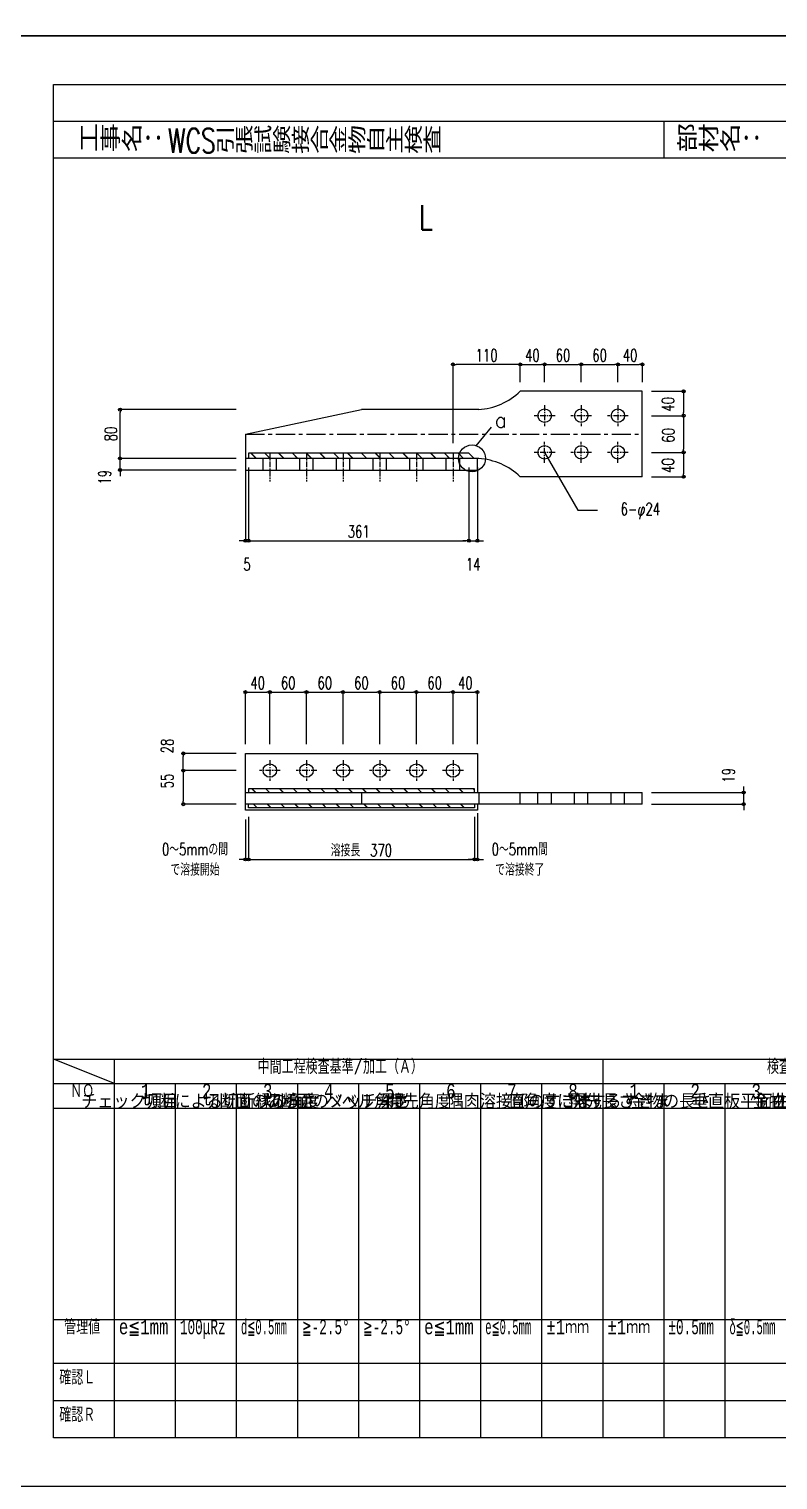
# Model space of a CAD drawing. Header units: millimetres. Extents: x -4568 to 36914, y -114 to 17788.
# Drawn here: x 3404 to 4631, y 4763 to 7139 of the extents above; entities that cross this region are included whole.
import ezdxf
from ezdxf.enums import TextEntityAlignment as Align

# ---------------------------------------------------------------- set-up
doc = ezdxf.new("R2010")
doc.units = ezdxf.units.MM
doc.header["$LTSCALE"] = 5
for name, pattern in [('ACAD_ISO03W100', [30, 12, -18]), ('CENTER1', [10, 6.25, -1.25, 1.25, -1.25]), ('JIS_08_50', [53, 50, -1.125, 0.75, -1.125])]:
    doc.linetypes.add(name, pattern=pattern)
doc.layers.get('0').update_dxf_attribs({"color": 255})
doc.layers.get('DEFPOINTS').update_dxf_attribs({"color": 255})
for name, color, linetype in [('CENTER', 2, 'JIS_08_50'), ('LAYER6', 7, 'Continuous'), ('寸法', 4, 'Continuous'), ('文字', 7, 'Continuous'), ('溶接', 241, 'Continuous'), ('補助線', 7, 'ACAD_ISO03W100'), ('金物', 142, 'Continuous')]:
    doc.layers.add(name, color=color, linetype=linetype)
doc.styles.add('DLSTANDARD1', font='monotxt.shx', dxfattribs={"width": 0.6, "bigfont": 'extfont'})
doc.styles.add('KANJI', font='simplex.shx', dxfattribs={"width": 0.7, "bigfont": 'extfont2.shx'})
doc.styles.get("Standard").update_dxf_attribs({"font": 'simplex.shx', "width": 0.7, "height": 2.5, "bigfont": '@extfont2.shx'})
doc.styles.add('SUNPOU', font='simplex.shx', dxfattribs={"width": 0.7, "bigfont": 'extfont2.shx'})
doc.styles.add('TATEGAKI', font='txt', dxfattribs={"bigfont": 'bigfont.shx'})
doc.dimstyles.new('一般寸法-小さめ', dxfattribs={"dimscale": 10, "dimtxt": 2, "dimasz": 0.5, "dimexe": 0.125, "dimexo": 1.5, "dimgap": 0.5, "dimtad": 1, "dimtxsty": 'KANJI', "dimblk": 'ORIGIN', "dimcen": 0, "dimclrd": 256, "dimclre": 256, "dimclrt": 256, "dimadec": 0, "dimazin": 0, "dimtfac": 1, "dimtmove": 2, "dimatfit": 2, "dimfxl": 0, "dimtolj": 2, "dimlwd": 5, "dimlwe": 5, "dimarcsym": 0})
pattern_1 = [(135, (1853.385, 2809.585), (-11.31371, -11.31371), []), (135, (1853.385, 2809.905), (-11.31371, -11.31371), [])]

# ---------------------------------------------------------------- blocks, each defined once
blk = doc.blocks.new('_Origin')
at = {"color": 0, "linetype": 'ByBlock', "lineweight": -2}
blk.add_line((0, 0), (-1, 0), dxfattribs=at)
blk.add_circle((0, 0), 0.5, dxfattribs=at)
blk = doc.blocks.new('*D607')
at = {"layer": 'DEFPOINTS', "color": 0, "transparency": 16777216}
for p in [(4408.4, 5888.6), (4408.4, 5869.6), (4574.5, 5888.6)]:
    blk.add_point(p, dxfattribs=at)
at = {"layer": '寸法', "lineweight": 5, "transparency": 16777216}
for p, q in [((4574.5, 5893.6), (4574.5, 5898.6)), ((4423.4, 5888.6), (4575.8, 5888.6)), ((4423.4, 5869.6), (4575.8, 5869.6)), ((4574.5, 5869.6), (4574.5, 5888.6)), ((4574.5, 5864.6), (4574.5, 5859.6))]:
    blk.add_line(p, q, dxfattribs=at)
at = {"layer": '寸法', "lineweight": 5, "transparency": 16777216, "xscale": 5, "yscale": 5, "zscale": 5}
for p, rotation in [((4574.5, 5888.6), 270), ((4574.5, 5869.6), 90)]:
    blk.add_blockref('_Origin', p, dxfattribs=dict(at, rotation=rotation))
at = {"layer": '寸法', "transparency": 16777216, "insert": (4549.5, 5916.7), "char_height": 20, "attachment_point": 5, "rotation": 90, "style": 'KANJI'}
blk.add_mtext('\\A2;19', dxfattribs=at)
blk = doc.blocks.new('*D597')
at = {"layer": 'DEFPOINTS', "color": 0, "transparency": 16777216}
for p in [(3656.6, 5952.6), (3758.4, 5952.6), (3758.4, 5924.6)]:
    blk.add_point(p, dxfattribs=at)
at = {"layer": '寸法', "lineweight": 5, "transparency": 16777216}
for p, q in [((3743.4, 5952.6), (3655.3, 5952.6)), ((3656.6, 5929.6), (3656.6, 5947.6)), ((3743.4, 5924.6), (3655.3, 5924.6))]:
    blk.add_line(p, q, dxfattribs=at)
at = {"layer": '寸法', "lineweight": 5, "transparency": 16777216, "xscale": 5, "yscale": 5, "zscale": 5}
for p, rotation in [((3656.6, 5952.6), 90), ((3656.6, 5924.6), 270)]:
    blk.add_blockref('_Origin', p, dxfattribs=dict(at, rotation=rotation))
at = {"layer": '寸法', "transparency": 16777216, "insert": (3630.3, 5964.7), "char_height": 20, "attachment_point": 5, "rotation": 90, "style": 'KANJI'}
blk.add_mtext('\\A2;28', dxfattribs=at)
blk = doc.blocks.new('*D608')
at = {"layer": 'DEFPOINTS', "color": 0, "transparency": 16777216}
for p in [(3553, 6515.7), (3758.4, 6515.7), (3758.4, 6435.7)]:
    blk.add_point(p, dxfattribs=at)
at = {"layer": '寸法', "lineweight": 5, "transparency": 16777216}
for p, q in [((3743.4, 6515.7), (3551.7, 6515.7)), ((3553, 6440.7), (3553, 6510.7)), ((3743.4, 6435.7), (3551.7, 6435.7))]:
    blk.add_line(p, q, dxfattribs=at)
at = {"layer": '寸法', "lineweight": 5, "transparency": 16777216, "xscale": 5, "yscale": 5, "zscale": 5}
for p, rotation in [((3553, 6515.7), 90), ((3553, 6435.7), 270)]:
    blk.add_blockref('_Origin', p, dxfattribs=dict(at, rotation=rotation))
at = {"layer": '寸法', "transparency": 16777216, "insert": (3538, 6475.7), "char_height": 20, "attachment_point": 5, "rotation": 90, "style": 'KANJI'}
blk.add_mtext('\\A2;80', dxfattribs=at)
blk = doc.blocks.new('*D609')
at = {"layer": 'DEFPOINTS', "color": 0, "transparency": 16777216}
for p in [(3553, 6435.7), (3758.4, 6435.7), (3758.4, 6416.7)]:
    blk.add_point(p, dxfattribs=at)
at = {"layer": '寸法', "lineweight": 5, "transparency": 16777216}
for p, q in [((3553, 6440.7), (3553, 6445.7)), ((3743.4, 6435.7), (3551.7, 6435.7)), ((3743.4, 6416.7), (3551.7, 6416.7)), ((3553, 6416.7), (3553, 6435.7)), ((3553, 6411.7), (3553, 6406.7))]:
    blk.add_line(p, q, dxfattribs=at)
at = {"layer": '寸法', "lineweight": 5, "transparency": 16777216, "xscale": 5, "yscale": 5, "zscale": 5}
for p, rotation in [((3553, 6435.7), 270), ((3553, 6416.7), 90)]:
    blk.add_blockref('_Origin', p, dxfattribs=dict(at, rotation=rotation))
at = {"layer": '寸法', "transparency": 16777216, "insert": (3528, 6405), "char_height": 20, "attachment_point": 5, "rotation": 90, "style": 'KANJI'}
blk.add_mtext('\\A2;19', dxfattribs=at)
blk = doc.blocks.new('*D598')
at = {"layer": 'DEFPOINTS', "color": 0, "transparency": 16777216}
for p in [(4098.4, 6589.7), (4208.4, 6545.7), (4098.4, 6445.7)]:
    blk.add_point(p, dxfattribs=at)
at = {"layer": '寸法', "lineweight": 5, "transparency": 16777216}
for p, q in [((4098.4, 6460.7), (4098.4, 6591)), ((4203.4, 6589.7), (4103.4, 6589.7)), ((4208.4, 6560.7), (4208.4, 6591))]:
    blk.add_line(p, q, dxfattribs=at)
at = {"layer": '寸法', "lineweight": 5, "transparency": 16777216, "xscale": 5, "yscale": 5, "zscale": 5, "rotation": 180}
blk.add_blockref('_Origin', (4098.4, 6589.7), dxfattribs=at)
at = {"layer": '寸法', "lineweight": 5, "transparency": 16777216, "xscale": 5, "yscale": 5, "zscale": 5}
blk.add_blockref('_Origin', (4208.4, 6589.7), dxfattribs=at)
at = {"layer": '寸法', "linetype": 'Continuous', "transparency": 16777216, "insert": (4153.4, 6604.7), "char_height": 20, "attachment_point": 5, "style": 'KANJI'}
blk.add_mtext('\\A2;110', dxfattribs=at)
blk = doc.blocks.new('*D599')
at = {"layer": 'DEFPOINTS', "color": 0, "transparency": 16777216}
for p in [(4408.4, 6545.7), (4408.4, 6505.7), (4476, 6505.7)]:
    blk.add_point(p, dxfattribs=at)
at = {"layer": '寸法', "lineweight": 5, "transparency": 16777216}
for p, q in [((4423.4, 6545.7), (4477.3, 6545.7)), ((4476, 6540.7), (4476, 6510.7)), ((4423.4, 6505.7), (4477.3, 6505.7))]:
    blk.add_line(p, q, dxfattribs=at)
at = {"layer": '寸法', "lineweight": 5, "transparency": 16777216, "xscale": 5, "yscale": 5, "zscale": 5}
for p, rotation in [((4476, 6545.7), 90), ((4476, 6505.7), 270)]:
    blk.add_blockref('_Origin', p, dxfattribs=dict(at, rotation=rotation))
at = {"layer": '寸法', "transparency": 16777216, "insert": (4450.6, 6524.2), "char_height": 20, "attachment_point": 5, "rotation": 90, "style": 'KANJI'}
blk.add_mtext('\\A2;40', dxfattribs=at)
blk = doc.blocks.new('*D600')
at = {"layer": 'DEFPOINTS', "color": 0, "transparency": 16777216}
for p in [(4408.4, 6445.7), (4408.4, 6405.7), (4476, 6405.7)]:
    blk.add_point(p, dxfattribs=at)
at = {"layer": '寸法', "lineweight": 5, "transparency": 16777216}
for p, q in [((4423.4, 6445.7), (4477.3, 6445.7)), ((4476, 6440.7), (4476, 6410.7)), ((4423.4, 6405.7), (4477.3, 6405.7))]:
    blk.add_line(p, q, dxfattribs=at)
at = {"layer": '寸法', "lineweight": 5, "transparency": 16777216, "xscale": 5, "yscale": 5, "zscale": 5}
for p, rotation in [((4476, 6445.7), 90), ((4476, 6405.7), 270)]:
    blk.add_blockref('_Origin', p, dxfattribs=dict(at, rotation=rotation))
at = {"layer": '寸法', "transparency": 16777216, "insert": (4450.6, 6424.2), "char_height": 20, "attachment_point": 5, "rotation": 90, "style": 'KANJI'}
blk.add_mtext('\\A2;40', dxfattribs=at)
blk = doc.blocks.new('*D601')
at = {"layer": 'DEFPOINTS', "color": 0, "transparency": 16777216}
for p in [(3758.4, 5924.6), (3656.6, 5869.6), (3758.4, 5869.6)]:
    blk.add_point(p, dxfattribs=at)
at = {"layer": '寸法', "lineweight": 5, "transparency": 16777216}
for p, q in [((3743.4, 5924.6), (3655.3, 5924.6)), ((3656.6, 5919.6), (3656.6, 5874.6)), ((3743.4, 5869.6), (3655.3, 5869.6))]:
    blk.add_line(p, q, dxfattribs=at)
at = {"layer": '寸法', "lineweight": 5, "transparency": 16777216, "xscale": 5, "yscale": 5, "zscale": 5}
for p, rotation in [((3656.6, 5924.6), 90), ((3656.6, 5869.6), 270)]:
    blk.add_blockref('_Origin', p, dxfattribs=dict(at, rotation=rotation))
at = {"layer": '寸法', "linetype": 'Continuous', "transparency": 16777216, "insert": (3630.3, 5907.6), "char_height": 20, "attachment_point": 5, "rotation": 90, "style": 'KANJI'}
blk.add_mtext('\\A2;55', dxfattribs=at)
blk = doc.blocks.new('*D602')
at = {"layer": 'DEFPOINTS', "color": 0, "transparency": 16777216}
for p in [(4308.4, 6589.7), (4248.4, 6545.7), (4308.4, 6545.7)]:
    blk.add_point(p, dxfattribs=at)
at = {"layer": '寸法', "lineweight": 5, "transparency": 16777216}
for p, q in [((4248.4, 6560.7), (4248.4, 6591)), ((4253.4, 6589.7), (4303.4, 6589.7)), ((4308.4, 6560.7), (4308.4, 6591))]:
    blk.add_line(p, q, dxfattribs=at)
at = {"layer": '寸法', "lineweight": 5, "transparency": 16777216, "xscale": 5, "yscale": 5, "zscale": 5, "rotation": 180}
blk.add_blockref('_Origin', (4248.4, 6589.7), dxfattribs=at)
at = {"layer": '寸法', "lineweight": 5, "transparency": 16777216, "xscale": 5, "yscale": 5, "zscale": 5}
blk.add_blockref('_Origin', (4308.4, 6589.7), dxfattribs=at)
at = {"layer": '寸法', "transparency": 16777216, "insert": (4278.4, 6604.7), "char_height": 20, "attachment_point": 5, "style": 'KANJI'}
blk.add_mtext('\\A2;60', dxfattribs=at)
blk = doc.blocks.new('*D603')
at = {"layer": 'DEFPOINTS', "color": 0, "transparency": 16777216}
for p in [(4248.4, 6589.7), (4208.4, 6545.7), (4248.4, 6545.7)]:
    blk.add_point(p, dxfattribs=at)
at = {"layer": '寸法', "lineweight": 5, "transparency": 16777216}
for p, q in [((4208.4, 6560.7), (4208.4, 6591)), ((4213.4, 6589.7), (4243.4, 6589.7)), ((4248.4, 6560.7), (4248.4, 6591))]:
    blk.add_line(p, q, dxfattribs=at)
at = {"layer": '寸法', "lineweight": 5, "transparency": 16777216, "xscale": 5, "yscale": 5, "zscale": 5, "rotation": 180}
blk.add_blockref('_Origin', (4208.4, 6589.7), dxfattribs=at)
at = {"layer": '寸法', "lineweight": 5, "transparency": 16777216, "xscale": 5, "yscale": 5, "zscale": 5}
blk.add_blockref('_Origin', (4248.4, 6589.7), dxfattribs=at)
at = {"layer": '寸法', "transparency": 16777216, "insert": (4228.4, 6604.7), "char_height": 20, "attachment_point": 5, "style": 'KANJI'}
blk.add_mtext('\\A2;40', dxfattribs=at)
blk = doc.blocks.new('*D604')
at = {"layer": 'DEFPOINTS', "color": 0, "transparency": 16777216}
for p in [(4368.4, 6589.7), (4308.4, 6545.7), (4368.4, 6545.7)]:
    blk.add_point(p, dxfattribs=at)
at = {"layer": '寸法', "lineweight": 5, "transparency": 16777216}
for p, q in [((4308.4, 6560.7), (4308.4, 6591)), ((4313.4, 6589.7), (4363.4, 6589.7)), ((4368.4, 6560.7), (4368.4, 6591))]:
    blk.add_line(p, q, dxfattribs=at)
at = {"layer": '寸法', "lineweight": 5, "transparency": 16777216, "xscale": 5, "yscale": 5, "zscale": 5, "rotation": 180}
blk.add_blockref('_Origin', (4308.4, 6589.7), dxfattribs=at)
at = {"layer": '寸法', "lineweight": 5, "transparency": 16777216, "xscale": 5, "yscale": 5, "zscale": 5}
blk.add_blockref('_Origin', (4368.4, 6589.7), dxfattribs=at)
at = {"layer": '寸法', "transparency": 16777216, "insert": (4338.4, 6604.7), "char_height": 20, "attachment_point": 5, "style": 'KANJI'}
blk.add_mtext('\\A2;60', dxfattribs=at)
blk = doc.blocks.new('*D605')
at = {"layer": 'DEFPOINTS', "color": 0, "transparency": 16777216}
for p in [(4408.4, 6589.7), (4368.4, 6545.7), (4408.4, 6545.7)]:
    blk.add_point(p, dxfattribs=at)
at = {"layer": '寸法', "lineweight": 5, "transparency": 16777216}
for p, q in [((4368.4, 6560.7), (4368.4, 6591)), ((4373.4, 6589.7), (4403.4, 6589.7)), ((4408.4, 6560.7), (4408.4, 6591))]:
    blk.add_line(p, q, dxfattribs=at)
at = {"layer": '寸法', "lineweight": 5, "transparency": 16777216, "xscale": 5, "yscale": 5, "zscale": 5, "rotation": 180}
blk.add_blockref('_Origin', (4368.4, 6589.7), dxfattribs=at)
at = {"layer": '寸法', "lineweight": 5, "transparency": 16777216, "xscale": 5, "yscale": 5, "zscale": 5}
blk.add_blockref('_Origin', (4408.4, 6589.7), dxfattribs=at)
at = {"layer": '寸法', "transparency": 16777216, "insert": (4388.4, 6604.7), "char_height": 20, "attachment_point": 5, "style": 'KANJI'}
blk.add_mtext('\\A2;40', dxfattribs=at)
blk = doc.blocks.new('*D606')
at = {"layer": 'DEFPOINTS', "color": 0, "transparency": 16777216}
for p in [(4408.4, 6505.7), (4408.4, 6445.7), (4476, 6445.7)]:
    blk.add_point(p, dxfattribs=at)
at = {"layer": '寸法', "lineweight": 5, "transparency": 16777216}
for p, q in [((4423.4, 6505.7), (4477.3, 6505.7)), ((4476, 6500.7), (4476, 6450.7)), ((4423.4, 6445.7), (4477.3, 6445.7))]:
    blk.add_line(p, q, dxfattribs=at)
at = {"layer": '寸法', "lineweight": 5, "transparency": 16777216, "xscale": 5, "yscale": 5, "zscale": 5}
for p, rotation in [((4476, 6505.7), 90), ((4476, 6445.7), 270)]:
    blk.add_blockref('_Origin', p, dxfattribs=dict(at, rotation=rotation))
at = {"layer": '寸法', "linetype": 'Continuous', "transparency": 16777216, "insert": (4450.9, 6473.5), "char_height": 20, "attachment_point": 5, "rotation": 90, "style": 'KANJI'}
blk.add_mtext('\\A2;60', dxfattribs=at)
blk = doc.blocks.new('*D630')
at = {"layer": 'DEFPOINTS', "color": 0, "linetype": 'Continuous', "transparency": 16777216}
for p in [(3798.4, 6053.1), (3758.4, 5952.6), (3798.4, 5952.6)]:
    blk.add_point(p, dxfattribs=at)
at = {"layer": '寸法', "linetype": 'Continuous', "lineweight": 5, "transparency": 16777216}
for p, q in [((3758.4, 5967.6), (3758.4, 6054.3)), ((3763.4, 6053.1), (3793.4, 6053.1)), ((3798.4, 5967.6), (3798.4, 6054.3))]:
    blk.add_line(p, q, dxfattribs=at)
at = {"layer": '寸法', "linetype": 'Continuous', "lineweight": 5, "transparency": 16777216, "xscale": 5, "yscale": 5, "zscale": 5, "rotation": 180}
blk.add_blockref('_Origin', (3758.4, 6053.1), dxfattribs=at)
at = {"layer": '寸法', "linetype": 'Continuous', "lineweight": 5, "transparency": 16777216, "xscale": 5, "yscale": 5, "zscale": 5}
blk.add_blockref('_Origin', (3798.4, 6053.1), dxfattribs=at)
at = {"layer": '寸法', "linetype": 'Continuous', "transparency": 16777216, "insert": (3778.4, 6068.1), "char_height": 20, "attachment_point": 5, "style": 'KANJI'}
blk.add_mtext('\\A2;40', dxfattribs=at)
blk = doc.blocks.new('*D631')
at = {"layer": 'DEFPOINTS', "color": 0, "linetype": 'Continuous', "transparency": 16777216}
for p in [(3858.4, 6053.1), (3798.4, 5952.6), (3858.4, 5952.6)]:
    blk.add_point(p, dxfattribs=at)
at = {"layer": '寸法', "linetype": 'Continuous', "lineweight": 5, "transparency": 16777216}
for p, q in [((3798.4, 5967.6), (3798.4, 6054.3)), ((3803.4, 6053.1), (3853.4, 6053.1)), ((3858.4, 5967.6), (3858.4, 6054.3))]:
    blk.add_line(p, q, dxfattribs=at)
at = {"layer": '寸法', "linetype": 'Continuous', "lineweight": 5, "transparency": 16777216, "xscale": 5, "yscale": 5, "zscale": 5, "rotation": 180}
blk.add_blockref('_Origin', (3798.4, 6053.1), dxfattribs=at)
at = {"layer": '寸法', "linetype": 'Continuous', "lineweight": 5, "transparency": 16777216, "xscale": 5, "yscale": 5, "zscale": 5}
blk.add_blockref('_Origin', (3858.4, 6053.1), dxfattribs=at)
at = {"layer": '寸法', "linetype": 'Continuous', "transparency": 16777216, "insert": (3828.4, 6068.1), "char_height": 20, "attachment_point": 5, "style": 'KANJI'}
blk.add_mtext('\\A2;60', dxfattribs=at)
blk = doc.blocks.new('*D632')
at = {"layer": 'DEFPOINTS', "color": 0, "linetype": 'Continuous', "transparency": 16777216}
for p in [(3918.4, 6053.1), (3858.4, 5952.6), (3918.4, 5952.6)]:
    blk.add_point(p, dxfattribs=at)
at = {"layer": '寸法', "linetype": 'Continuous', "lineweight": 5, "transparency": 16777216}
for p, q in [((3858.4, 5967.6), (3858.4, 6054.3)), ((3863.4, 6053.1), (3913.4, 6053.1)), ((3918.4, 5967.6), (3918.4, 6054.3))]:
    blk.add_line(p, q, dxfattribs=at)
at = {"layer": '寸法', "linetype": 'Continuous', "lineweight": 5, "transparency": 16777216, "xscale": 5, "yscale": 5, "zscale": 5, "rotation": 180}
blk.add_blockref('_Origin', (3858.4, 6053.1), dxfattribs=at)
at = {"layer": '寸法', "linetype": 'Continuous', "lineweight": 5, "transparency": 16777216, "xscale": 5, "yscale": 5, "zscale": 5}
blk.add_blockref('_Origin', (3918.4, 6053.1), dxfattribs=at)
at = {"layer": '寸法', "linetype": 'Continuous', "transparency": 16777216, "insert": (3888.4, 6068.1), "char_height": 20, "attachment_point": 5, "style": 'KANJI'}
blk.add_mtext('\\A2;60', dxfattribs=at)
blk = doc.blocks.new('*D633')
at = {"layer": 'DEFPOINTS', "color": 0, "linetype": 'Continuous', "transparency": 16777216}
for p in [(3978.4, 6053.1), (3918.4, 5952.6), (3978.4, 5952.6)]:
    blk.add_point(p, dxfattribs=at)
at = {"layer": '寸法', "linetype": 'Continuous', "lineweight": 5, "transparency": 16777216}
for p, q in [((3918.4, 5967.6), (3918.4, 6054.3)), ((3923.4, 6053.1), (3973.4, 6053.1)), ((3978.4, 5967.6), (3978.4, 6054.3))]:
    blk.add_line(p, q, dxfattribs=at)
at = {"layer": '寸法', "linetype": 'Continuous', "lineweight": 5, "transparency": 16777216, "xscale": 5, "yscale": 5, "zscale": 5, "rotation": 180}
blk.add_blockref('_Origin', (3918.4, 6053.1), dxfattribs=at)
at = {"layer": '寸法', "linetype": 'Continuous', "lineweight": 5, "transparency": 16777216, "xscale": 5, "yscale": 5, "zscale": 5}
blk.add_blockref('_Origin', (3978.4, 6053.1), dxfattribs=at)
at = {"layer": '寸法', "linetype": 'Continuous', "transparency": 16777216, "insert": (3948.4, 6068.1), "char_height": 20, "attachment_point": 5, "style": 'KANJI'}
blk.add_mtext('\\A2;60', dxfattribs=at)
blk = doc.blocks.new('*D634')
at = {"layer": 'DEFPOINTS', "color": 0, "linetype": 'Continuous', "transparency": 16777216}
for p in [(4038.4, 6053.1), (3978.4, 5952.6), (4038.4, 5952.6)]:
    blk.add_point(p, dxfattribs=at)
at = {"layer": '寸法', "linetype": 'Continuous', "lineweight": 5, "transparency": 16777216}
for p, q in [((3978.4, 5967.6), (3978.4, 6054.3)), ((3983.4, 6053.1), (4033.4, 6053.1)), ((4038.4, 5967.6), (4038.4, 6054.3))]:
    blk.add_line(p, q, dxfattribs=at)
at = {"layer": '寸法', "linetype": 'Continuous', "lineweight": 5, "transparency": 16777216, "xscale": 5, "yscale": 5, "zscale": 5, "rotation": 180}
blk.add_blockref('_Origin', (3978.4, 6053.1), dxfattribs=at)
at = {"layer": '寸法', "linetype": 'Continuous', "lineweight": 5, "transparency": 16777216, "xscale": 5, "yscale": 5, "zscale": 5}
blk.add_blockref('_Origin', (4038.4, 6053.1), dxfattribs=at)
at = {"layer": '寸法', "linetype": 'Continuous', "transparency": 16777216, "insert": (4008.4, 6068.1), "char_height": 20, "attachment_point": 5, "style": 'KANJI'}
blk.add_mtext('\\A2;60', dxfattribs=at)
blk = doc.blocks.new('*D635')
at = {"layer": 'DEFPOINTS', "color": 0, "linetype": 'Continuous', "transparency": 16777216}
for p in [(4098.4, 6053.1), (4038.4, 5952.6), (4098.4, 5952.6)]:
    blk.add_point(p, dxfattribs=at)
at = {"layer": '寸法', "linetype": 'Continuous', "lineweight": 5, "transparency": 16777216}
for p, q in [((4038.4, 5967.6), (4038.4, 6054.3)), ((4043.4, 6053.1), (4093.4, 6053.1)), ((4098.4, 5967.6), (4098.4, 6054.3))]:
    blk.add_line(p, q, dxfattribs=at)
at = {"layer": '寸法', "linetype": 'Continuous', "lineweight": 5, "transparency": 16777216, "xscale": 5, "yscale": 5, "zscale": 5, "rotation": 180}
blk.add_blockref('_Origin', (4038.4, 6053.1), dxfattribs=at)
at = {"layer": '寸法', "linetype": 'Continuous', "lineweight": 5, "transparency": 16777216, "xscale": 5, "yscale": 5, "zscale": 5}
blk.add_blockref('_Origin', (4098.4, 6053.1), dxfattribs=at)
at = {"layer": '寸法', "linetype": 'Continuous', "transparency": 16777216, "insert": (4068.4, 6068.1), "char_height": 20, "attachment_point": 5, "style": 'KANJI'}
blk.add_mtext('\\A2;60', dxfattribs=at)
blk = doc.blocks.new('*D636')
at = {"layer": 'DEFPOINTS', "color": 0, "linetype": 'Continuous', "transparency": 16777216}
for p in [(4138.4, 6053.1), (4098.4, 5952.6), (4138.4, 5952.6)]:
    blk.add_point(p, dxfattribs=at)
at = {"layer": '寸法', "linetype": 'Continuous', "lineweight": 5, "transparency": 16777216}
for p, q in [((4098.4, 5967.6), (4098.4, 6054.3)), ((4103.4, 6053.1), (4133.4, 6053.1)), ((4138.4, 5967.6), (4138.4, 6054.3))]:
    blk.add_line(p, q, dxfattribs=at)
at = {"layer": '寸法', "linetype": 'Continuous', "lineweight": 5, "transparency": 16777216, "xscale": 5, "yscale": 5, "zscale": 5, "rotation": 180}
blk.add_blockref('_Origin', (4098.4, 6053.1), dxfattribs=at)
at = {"layer": '寸法', "linetype": 'Continuous', "lineweight": 5, "transparency": 16777216, "xscale": 5, "yscale": 5, "zscale": 5}
blk.add_blockref('_Origin', (4138.4, 6053.1), dxfattribs=at)
at = {"layer": '寸法', "linetype": 'Continuous', "transparency": 16777216, "insert": (4118.4, 6068.1), "char_height": 20, "attachment_point": 5, "style": 'KANJI'}
blk.add_mtext('\\A2;40', dxfattribs=at)
blk = doc.blocks.new('*D637')
at = {"layer": 'DEFPOINTS', "color": 0, "linetype": 'Continuous', "transparency": 16777216}
for p in [(3758.4, 6435.7), (3763.4, 6416.7), (3763.4, 6301)]:
    blk.add_point(p, dxfattribs=at)
at = {"layer": '寸法', "linetype": 'Continuous', "lineweight": 5, "transparency": 16777216}
for p, q in [((3758.4, 6420.7), (3758.4, 6299.8)), ((3763.4, 6401.7), (3763.4, 6299.8)), ((3753.4, 6301), (3748.4, 6301)), ((3758.4, 6301), (3763.4, 6301)), ((3768.4, 6301), (3773.4, 6301))]:
    blk.add_line(p, q, dxfattribs=at)
at = {"layer": '寸法', "linetype": 'Continuous', "lineweight": 5, "transparency": 16777216, "xscale": 5, "yscale": 5, "zscale": 5}
blk.add_blockref('_Origin', (3758.4, 6301), dxfattribs=at)
at = {"layer": '寸法', "linetype": 'Continuous', "lineweight": 5, "transparency": 16777216, "xscale": 5, "yscale": 5, "zscale": 5, "rotation": 180}
blk.add_blockref('_Origin', (3763.4, 6301), dxfattribs=at)
at = {"layer": '寸法', "linetype": 'Continuous', "transparency": 16777216, "insert": (3760.9, 6262.3), "char_height": 20, "attachment_point": 5, "style": 'KANJI'}
blk.add_mtext('\\A2;5', dxfattribs=at)
blk = doc.blocks.new('*D638')
at = {"layer": 'DEFPOINTS', "color": 0, "linetype": 'Continuous', "transparency": 16777216}
for p in [(3763.4, 6435.7), (4124.4, 6435.7), (4124.4, 6301)]:
    blk.add_point(p, dxfattribs=at)
at = {"layer": '寸法', "linetype": 'Continuous', "lineweight": 5, "transparency": 16777216}
for p, q in [((3763.4, 6420.7), (3763.4, 6299.8)), ((4124.4, 6420.7), (4124.4, 6299.8)), ((3768.4, 6301), (4119.4, 6301))]:
    blk.add_line(p, q, dxfattribs=at)
at = {"layer": '寸法', "linetype": 'Continuous', "lineweight": 5, "transparency": 16777216, "xscale": 5, "yscale": 5, "zscale": 5, "rotation": 180}
blk.add_blockref('_Origin', (3763.4, 6301), dxfattribs=at)
at = {"layer": '寸法', "linetype": 'Continuous', "lineweight": 5, "transparency": 16777216, "xscale": 5, "yscale": 5, "zscale": 5}
blk.add_blockref('_Origin', (4124.4, 6301), dxfattribs=at)
at = {"layer": '寸法', "linetype": 'Continuous', "transparency": 16777216, "insert": (3943.9, 6316), "char_height": 20, "attachment_point": 5, "style": 'KANJI'}
blk.add_mtext('\\A2;361', dxfattribs=at)
blk = doc.blocks.new('*D639')
at = {"layer": 'DEFPOINTS', "color": 0, "linetype": 'Continuous', "transparency": 16777216}
for p in [(4124.4, 6435.7), (4138.4, 6435.7), (4138.4, 6301)]:
    blk.add_point(p, dxfattribs=at)
at = {"layer": '寸法', "linetype": 'Continuous', "lineweight": 5, "transparency": 16777216}
for p, q in [((4124.4, 6420.7), (4124.4, 6299.8)), ((4138.4, 6420.7), (4138.4, 6299.8)), ((4119.4, 6301), (4114.4, 6301)), ((4124.4, 6301), (4138.4, 6301)), ((4143.4, 6301), (4148.4, 6301))]:
    blk.add_line(p, q, dxfattribs=at)
at = {"layer": '寸法', "linetype": 'Continuous', "lineweight": 5, "transparency": 16777216, "xscale": 5, "yscale": 5, "zscale": 5}
blk.add_blockref('_Origin', (4124.4, 6301), dxfattribs=at)
at = {"layer": '寸法', "linetype": 'Continuous', "lineweight": 5, "transparency": 16777216, "xscale": 5, "yscale": 5, "zscale": 5, "rotation": 180}
blk.add_blockref('_Origin', (4138.4, 6301), dxfattribs=at)
at = {"layer": '寸法', "linetype": 'Continuous', "transparency": 16777216, "insert": (4131.4, 6262.3), "char_height": 20, "attachment_point": 5, "style": 'KANJI'}
blk.add_mtext('\\A2;14', dxfattribs=at)
blk = doc.blocks.new('*D643')
at = {"layer": 'DEFPOINTS', "color": 0, "linetype": 'Continuous', "transparency": 16777216}
for p in [(3758.4, 5859.6), (3763.4, 5859.6), (3763.4, 5779.1)]:
    blk.add_point(p, dxfattribs=at)
at = {"layer": '寸法', "linetype": 'Continuous', "lineweight": 5, "transparency": 16777216}
for p, q in [((3758.4, 5844.6), (3758.4, 5777.9)), ((3763.4, 5844.6), (3763.4, 5777.9)), ((3753.4, 5779.1), (3748.4, 5779.1)), ((3758.4, 5779.1), (3763.4, 5779.1)), ((3768.4, 5779.1), (3773.4, 5779.1))]:
    blk.add_line(p, q, dxfattribs=at)
at = {"layer": '寸法', "linetype": 'Continuous', "lineweight": 5, "transparency": 16777216, "xscale": 5, "yscale": 5, "zscale": 5}
blk.add_blockref('_Origin', (3758.4, 5779.1), dxfattribs=at)
at = {"layer": '寸法', "linetype": 'Continuous', "lineweight": 5, "transparency": 16777216, "xscale": 5, "yscale": 5, "zscale": 5, "rotation": 180}
blk.add_blockref('_Origin', (3763.4, 5779.1), dxfattribs=at)
at = {"layer": '寸法', "linetype": 'Continuous', "transparency": 16777216, "insert": (3675.8, 5779.1), "char_height": 20, "attachment_point": 5, "style": 'KANJI'}
blk.add_mtext('\\A2;0～5mmの間\\Pで溶接開始', dxfattribs=at)
blk = doc.blocks.new('*D644')
at = {"layer": 'DEFPOINTS', "color": 0, "linetype": 'Continuous', "transparency": 16777216}
for p in [(3763.4, 5863.6), (4133.4, 5863.6), (4133.4, 5779.1)]:
    blk.add_point(p, dxfattribs=at)
at = {"layer": '寸法', "linetype": 'Continuous', "lineweight": 5, "transparency": 16777216}
for p, q in [((3763.4, 5848.6), (3763.4, 5777.9)), ((4133.4, 5848.6), (4133.4, 5777.9)), ((3768.4, 5779.1), (4128.4, 5779.1))]:
    blk.add_line(p, q, dxfattribs=at)
at = {"layer": '寸法', "linetype": 'Continuous', "lineweight": 5, "transparency": 16777216, "xscale": 5, "yscale": 5, "zscale": 5, "rotation": 180}
blk.add_blockref('_Origin', (3763.4, 5779.1), dxfattribs=at)
at = {"layer": '寸法', "linetype": 'Continuous', "lineweight": 5, "transparency": 16777216, "xscale": 5, "yscale": 5, "zscale": 5}
blk.add_blockref('_Origin', (4133.4, 5779.1), dxfattribs=at)
at = {"layer": '寸法', "linetype": 'Continuous', "transparency": 16777216, "insert": (3948.4, 5794.1), "char_height": 20, "attachment_point": 5, "style": 'KANJI'}
blk.add_mtext('\\A2;溶接長\u3000370', dxfattribs=at)
blk = doc.blocks.new('*D645')
at = {"layer": 'DEFPOINTS', "color": 0, "linetype": 'Continuous', "transparency": 16777216}
for p in [(4138.4, 5869.6), (4133.4, 5863.6), (4138.4, 5779.1)]:
    blk.add_point(p, dxfattribs=at)
at = {"layer": '寸法', "linetype": 'Continuous', "lineweight": 5, "transparency": 16777216}
for p, q in [((4133.4, 5848.6), (4133.4, 5777.9)), ((4138.4, 5854.6), (4138.4, 5777.9)), ((4128.4, 5779.1), (4123.4, 5779.1)), ((4133.4, 5779.1), (4138.4, 5779.1)), ((4143.4, 5779.1), (4148.4, 5779.1))]:
    blk.add_line(p, q, dxfattribs=at)
at = {"layer": '寸法', "linetype": 'Continuous', "lineweight": 5, "transparency": 16777216, "xscale": 5, "yscale": 5, "zscale": 5}
blk.add_blockref('_Origin', (4133.4, 5779.1), dxfattribs=at)
at = {"layer": '寸法', "linetype": 'Continuous', "lineweight": 5, "transparency": 16777216, "xscale": 5, "yscale": 5, "zscale": 5, "rotation": 180}
blk.add_blockref('_Origin', (4138.4, 5779.1), dxfattribs=at)
at = {"layer": '寸法', "linetype": 'Continuous', "transparency": 16777216, "insert": (4207.7, 5779.1), "char_height": 20, "attachment_point": 5, "style": 'KANJI'}
blk.add_mtext('\\A2;0～5mm間\\Pで溶接終了', dxfattribs=at)

msp = doc.modelspace()

# ---------------------------------------------------------------- hatches: boundary and pattern name
at = {"layer": '溶接', "ltscale": 6}
h = msp.add_hatch(dxfattribs=at)
h.set_pattern_fill('JIS_LC_20', color=256, scale=0.8, angle=90)
h.set_pattern_definition([(135, (1854.385, 3356.727), (-11.31371, -11.31371), []), (135, (1854.385, 3357.047), (-11.31371, -11.31371), [])])
h.paths.add_polyline_path([(3942.385, 6435.727), (3763.385, 6435.727), (3763.385, 6444.427), (3942.385, 6444.427)])
h.paths.add_polyline_path([(4124.385, 6435.727), (3942.385, 6435.727), (3942.385, 6444.427), (4124.385, 6444.427)])
h.paths.add_polyline_path([(4124.385, 6435.727), (4124.385, 6441.727)], flags=17)
h = msp.add_hatch(dxfattribs=at)
h.set_pattern_fill('JIS_LC_20', color=256, scale=0.8, angle=90)
h.set_pattern_definition(pattern_1)
h.paths.add_polyline_path([(3941.385, 5888.585), (3763.385, 5888.585), (3763.385, 5894.585), (3941.385, 5894.585)])
h.paths.add_polyline_path([(4124.385, 5888.585), (3941.385, 5888.585), (3941.385, 5894.585), (4124.385, 5894.585)])
h.paths.add_polyline_path([(4133.385, 5888.585), (4124.385, 5888.585), (4124.385, 5894.585), (4133.385, 5894.585)])
h = msp.add_hatch(dxfattribs=at)
h.set_pattern_fill('JIS_LC_20', color=256, scale=0.8, angle=90)
h.set_pattern_definition(pattern_1)
h.paths.add_polyline_path([(3941.385, 5869.585), (3763.385, 5869.585), (3763.385, 5863.585), (3941.385, 5863.585)])
h.paths.add_polyline_path([(4124.385, 5869.585), (3941.385, 5869.585), (3941.385, 5863.585), (4124.385, 5863.585)])
h.paths.add_polyline_path([(4133.385, 5869.585), (4124.385, 5869.585), (4124.385, 5863.585), (4133.385, 5863.585)])

# ---------------------------------------------------------------- linework, layer by layer
at = {"linetype": 'Continuous', "lineweight": -3}
for p, q in [((3444, 6988), (6648, 6988)), ((4444, 6928), (4444, 6988)), ((3444, 6928), (6648, 6928)), ((3444, 5452), (6648, 5452)), ((3444, 5412), (6648, 5412)), ((3444, 5372), (6344, 5372)), ((3444, 5025.709), (6344, 5025.709)), ((3444, 4953.936), (6344, 4953.936)), ((3444, 4892.968), (6344, 4892.968))]:
    msp.add_line(p, q, dxfattribs=at)
for points in [[(3364, 9504), (6728, 9504), (6728, 7128), (3364, 7128)], [(3364, 7128), (6728, 7128), (6728, 4752), (3364, 4752)], [(3444, 7048), (6648, 7048), (6648, 4832), (3444, 4832)]]:
    msp.add_lwpolyline(points, close=True, dxfattribs=at)
at = {"layer": 'CENTER', "linetype": 'CENTER1'}
msp.add_line((3758.385, 6475.727), (4408.385, 6475.727), dxfattribs=at)
at = {"layer": '寸法', "linetype": 'CENTER1', "ltscale": 0.3}
for p, q in [((4248.385, 6522.727), (4248.385, 6488.727)), ((4308.385, 6522.727), (4308.385, 6488.727)), ((4368.385, 6522.727), (4368.385, 6488.727)), ((4265.385, 6505.727), (4231.385, 6505.727)), ((4325.385, 6505.727), (4291.385, 6505.727)), ((4385.385, 6505.727), (4351.385, 6505.727)), ((4248.385, 6428.727), (4248.385, 6462.727)), ((4308.385, 6428.727), (4308.385, 6462.727)), ((4368.385, 6428.727), (4368.385, 6462.727)), ((3798.385, 6445.727), (3798.385, 6397.727)), ((3858.385, 6445.727), (3858.385, 6397.727)), ((3918.385, 6445.727), (3918.385, 6397.727)), ((3978.385, 6445.727), (3978.385, 6397.727)), ((4038.385, 6445.727), (4038.385, 6397.727)), ((4098.385, 6445.727), (4098.385, 6397.727)), ((4265.385, 6445.727), (4231.385, 6445.727)), ((4325.385, 6445.727), (4291.385, 6445.727)), ((4385.385, 6445.727), (4351.385, 6445.727)), ((3798.385, 5941.585), (3798.385, 5907.585)), ((3858.385, 5941.585), (3858.385, 5907.585)), ((3918.385, 5941.585), (3918.385, 5907.585)), ((3978.385, 5941.585), (3978.385, 5907.585)), ((4038.385, 5941.585), (4038.385, 5907.585)), ((4098.385, 5941.585), (4098.385, 5907.585)), ((3815.385, 5924.585), (3781.385, 5924.585)), ((3875.385, 5924.585), (3841.385, 5924.585)), ((3935.385, 5924.585), (3901.385, 5924.585)), ((3995.385, 5924.585), (3961.385, 5924.585)), ((4055.385, 5924.585), (4021.385, 5924.585)), ((4115.385, 5924.585), (4081.385, 5924.585))]:
    msp.add_line(p, q, dxfattribs=at)
at = {"layer": '寸法', "ltscale": 4}
msp.add_line((4136.491, 6456.624), (4161.527, 6487.011), dxfattribs=at)
at = {"layer": '寸法'}
for p, q in [((4248.385, 6445.727), (4303.028, 6351.081)), ((4303.028, 6351.081), (4335.176, 6351.081))]:
    msp.add_line(p, q, dxfattribs=at)
at = {"layer": '寸法', "linetype": 'Continuous'}
for p, q in [((3544, 5412), (3444, 5452)), ((3544, 4832), (3544, 5452)), ((4344, 4832), (4344, 5452)), ((3644, 4832), (3644, 5412)), ((3744, 4832), (3744, 5412)), ((3844, 4832), (3844, 5412)), ((3944, 4832), (3944, 5412)), ((4044, 4832), (4044, 5412)), ((4144, 4832), (4144, 5412)), ((4244, 4832), (4244, 5412)), ((4444, 4832), (4444, 5412)), ((4544, 4832), (4544, 5412))]:
    msp.add_line(p, q, dxfattribs=at)
msp.add_circle((4129.485, 6435.727), 22.04, dxfattribs=at)
at = {"layer": '溶接'}
for p, q in [((4124.385, 6444.427), (3763.385, 6444.427)), ((4133.385, 5894.585), (3763.385, 5894.585)), ((3763.385, 5894.585), (3763.385, 5888.585)), ((4133.385, 5888.585), (4133.385, 5894.585)), ((3763.385, 5863.585), (3763.385, 5869.585)), ((4133.385, 5869.585), (4133.385, 5863.585)), ((4133.385, 5863.585), (3763.385, 5863.585))]:
    msp.add_line(p, q, dxfattribs=at)
at = {"layer": '溶接', "linetype": 'Continuous'}
for p, q in [((3763.385, 6444.427), (3763.385, 6435.727)), ((4124.385, 6444.427), (4133.085, 6435.727))]:
    msp.add_line(p, q, dxfattribs=at)
at = {"layer": '補助線', "ltscale": 2}
for p, q in [((3787.385, 6416.727), (3787.385, 6435.727)), ((3809.385, 6416.727), (3809.385, 6435.727)), ((3847.385, 6416.727), (3847.385, 6435.727)), ((3869.385, 6416.727), (3869.385, 6435.727)), ((3907.385, 6416.727), (3907.385, 6435.727)), ((3929.385, 6416.727), (3929.385, 6435.727)), ((3967.385, 6416.727), (3967.385, 6435.727)), ((3989.385, 6416.727), (3989.385, 6435.727)), ((4027.385, 6416.727), (4027.385, 6435.727)), ((4049.385, 6416.727), (4049.385, 6435.727)), ((4087.385, 6416.727), (4087.385, 6435.727)), ((4109.385, 6416.727), (4109.385, 6435.727))]:
    msp.add_line(p, q, dxfattribs=at)
at = {"layer": '補助線', "lineweight": 18}
for p, q in [((4237.385, 5869.585), (4237.385, 5888.585)), ((4259.385, 5869.585), (4259.385, 5888.585)), ((4297.385, 5869.585), (4297.385, 5888.585)), ((4319.385, 5869.585), (4319.385, 5888.585)), ((4357.385, 5869.585), (4357.385, 5888.585)), ((4379.385, 5869.585), (4379.385, 5888.585))]:
    msp.add_line(p, q, dxfattribs=at)
at = {"layer": '金物', "lineweight": 18}
for p, q in [((4408.385, 6545.727), (4208.385, 6545.727)), ((4408.385, 6405.727), (4408.385, 6545.727)), ((4140.385, 6515.727), (3948.385, 6515.727)), ((3758.385, 6475.727), (3758.385, 6435.727)), ((3758.385, 6435.727), (3758.385, 6416.727)), ((4140.385, 6435.727), (3758.385, 6435.727)), ((3758.385, 6416.727), (4138.385, 6416.727)), ((4138.385, 6416.727), (4138.385, 6435.727)), ((4408.385, 6405.727), (4208.385, 6405.727)), ((3758.385, 5859.585), (3758.385, 5952.585)), ((3758.385, 5952.585), (4138.385, 5952.585)), ((4138.385, 5952.585), (4138.385, 5888.585)), ((3758.385, 5888.585), (4408.385, 5888.585)), ((4408.385, 5869.585), (3758.385, 5869.585)), ((3948.385, 5888.585), (3948.385, 5869.585)), ((4138.385, 5869.585), (4138.385, 5859.585)), ((4208.385, 5869.585), (4208.385, 5888.585)), ((4408.385, 5869.585), (4408.385, 5888.585)), ((4138.385, 5859.585), (3758.385, 5859.585))]:
    msp.add_line(p, q, dxfattribs=at)
at = {"layer": '金物'}
msp.add_line((3758.385, 6475.727), (3948.385, 6515.727), dxfattribs=at)
at = {"layer": '金物', "ltscale": 2}
msp.add_line((4140.385, 5888.585), (4140.385, 5869.585), dxfattribs=at)
at = {"layer": '金物', "ltscale": 2.5}
for centre in [(4248.385, 6505.727), (4308.385, 6505.727), (4368.385, 6505.727), (4248.385, 6445.727), (4308.385, 6445.727), (4368.385, 6445.727), (3798.385, 5924.585), (3858.385, 5924.585), (3918.385, 5924.585), (3978.385, 5924.585), (4038.385, 5924.585), (4098.385, 5924.585)]:
    msp.add_circle(centre, 11, dxfattribs=at)
at = {"layer": '金物', "ltscale": 2}
for centre, start, end in [((4132.595, 6625.451), 274.060941, 313.550946), ((4132.595, 6326.003), 46.449054, 85.939059)]:
    msp.add_arc(centre, 110, start, end, dxfattribs=at)

# ---------------------------------------------------------------- texts
at = {"layer": 'LAYER6', "color": 0, "linetype": 'Continuous', "lineweight": -3, "width": 0.8}
for s, p in [('工事名：', (3484.009, 6938.926)), ('部材名：', (4463.834, 6938.926)), ('L', (4042.185, 6810.216))]:
    msp.add_text(s, height=40, dxfattribs=at).set_placement(p)
at = {"layer": 'LAYER6', "color": 0, "linetype": 'Continuous', "lineweight": -3, "insert": (3631.858, 6976.098), "char_height": 40, "width": 924.29947, "attachment_point": 1}
msp.add_mtext('WCS引張試験接合金物自主検査', dxfattribs=at)
at = {"layer": '寸法', "ltscale": 4, "style": 'SUNPOU'}
msp.add_text('a', height=24, dxfattribs=at).set_placement((4186.272, 6498.511), align=Align.MIDDLE_RIGHT)
at = {"layer": '寸法', "insert": (4437.563, 6362.805), "char_height": 20, "width": 98.97993, "attachment_point": 3}
msp.add_mtext('6-φ24', dxfattribs=at)
at = {"layer": '文字', "color": 0, "linetype": 'Continuous', "ltscale": 6, "style": 'DLSTANDARD1'}
for s, width, p in [('中間工程検査基準/加工（Ａ）', 0.74375, (3778.447, 5420.574)), ('検査基準/製品寸法（Ｂ）', 0.74375, (4612.562, 5420.574)), ('ＮＯ', 0.74375, (3471.463, 5380.574)), ('1', 0.74375, (3587.207, 5380.574)), ('2', 0.74375, (3687.207, 5380.574)), ('3', 0.74375, (3787.207, 5380.574)), ('4', 0.74375, (3887.207, 5380.574)), ('5', 0.74375, (3987.207, 5380.574)), ('6', 0.74375, (4087.207, 5380.574)), ('7', 0.74375, (4187.207, 5380.574)), ('1', 0.74375, (4387.207, 5380.574)), ('2', 0.74375, (4487.207, 5380.574)), ('3', 0.74375, (4587.207, 5380.574)), ('管理値', 0.74375, (3461.648, 4994.284)), ('e≦1mm', 0.74375, (3551.094, 4994.284)), ('100μRz', 0.6, (3651.094, 4994.284)), ('d≦0.5mm', 0.5, (3751.094, 4994.284)), ('≧-2.5°', 0.6, (3851.094, 4994.284)), ('≧-2.5°', 0.6, (3951.094, 4994.284)), ('e≦1mm', 0.74375, (4051.094, 4994.284)), ('e≦0.5mm', 0.5, (4151.094, 4994.284)), ('±1ｍｍ', 0.74375, (4351.094, 4994.284)), ('±0.5mm', 0.6, (4451.094, 4994.284)), ('δ≦0.5mm', 0.5, (4551.094, 4994.284)), ('確認Ｌ', 0.74375, (3453.522, 4911.593)), ('確認Ｒ', 0.74375, (3453.522, 4850.625))]:
    msp.add_text(s, height=24, dxfattribs=dict(at, width=width)).set_placement(p, align=Align.BOTTOM_LEFT)
at = {"layer": '文字', "color": 0, "linetype": 'Continuous', "ltscale": 6, "style": 'TATEGAKI'}
for s, p in [('チェック項目', (3489.476, 5363.673)), ('切断による切断縁の角度', (3589.476, 5363.673)), ('切断面のあらさ', (3689.476, 5363.673)), ('切断面のノッチ深さ', (3789.476, 5363.673)), ('ベベル角度', (3889.476, 5363.673)), ('開先角度', (3989.476, 5363.673)), ('隅肉溶接部のすきま', (4089.476, 5363.673)), ('直角度に対するすきま', (4189.476, 5363.673)), ('金物の長さ', (4389.476, 5363.673)), ('垂直板平面曲がり', (4489.476, 5363.673)), ('金物のねじれ', (4589.476, 5363.673))]:
    msp.add_text(s, height=24, dxfattribs=at).set_placement(p, align=Align.BOTTOM_LEFT)
at = {"layer": '文字', "color": 1, "linetype": 'Continuous', "ltscale": 6, "style": 'DLSTANDARD1', "width": 0.74375}
for s, p in [('8', (4287.207, 5380.574)), ('±1ｍｍ', (4251.094, 4994.284))]:
    msp.add_text(s, height=24, dxfattribs=at).set_placement(p, align=Align.BOTTOM_LEFT)
at = {"layer": '文字', "color": 1, "linetype": 'Continuous', "ltscale": 6, "style": 'TATEGAKI'}
msp.add_text('開先長さ', height=24, dxfattribs=at).set_placement((4289.476, 5363.673), align=Align.BOTTOM_LEFT)

# ---------------------------------------------------------------- dimensions: what is measured, and where the dimension line sits
at = {"layer": '寸法'}
for base, p1, p2, picture, middle in [((4098.385, 6589.749), (4208.385, 6545.727), (4098.385, 6445.727), '*D598', (4153.385, 6604.749)), ((4248.385, 6589.749), (4208.385, 6545.727), (4248.385, 6545.727), '*D603', (4228.385, 6604.749)), ((4308.385, 6589.749), (4248.385, 6545.727), (4308.385, 6545.727), '*D602', (4278.385, 6604.749)), ((4368.385, 6589.749), (4308.385, 6545.727), (4368.385, 6545.727), '*D604', (4338.385, 6604.749)), ((4408.385, 6589.749), (4368.385, 6545.727), (4408.385, 6545.727), '*D605', (4388.385, 6604.749))]:
    dim = msp.add_linear_dim(base=base, p1=p1, p2=p2, dimstyle='一般寸法-小さめ', dxfattribs=at)
    dim.commit()
    dim.dimension.update_dxf_attribs({"geometry": picture, "text_midpoint": middle})
for base, p1, p2, angle, picture, middle in [((4476.038, 6505.727), (4408.385, 6545.727), (4408.385, 6505.727), 90, '*D599', (4450.633, 6524.227)), ((4476.038, 6445.727), (4408.385, 6505.727), (4408.385, 6445.727), 90, '*D606', (4450.899, 6473.515)), ((3552.957, 6435.727), (3758.385, 6416.727), (3758.385, 6435.727), 270, '*D609', (3527.957, 6404.971)), ((4476.038, 6405.727), (4408.385, 6445.727), (4408.385, 6405.727), 90, '*D600', (4450.633, 6424.227)), ((3656.577, 5952.585), (3758.385, 5924.585), (3758.385, 5952.585), 90, '*D597', (3630.327, 5964.676)), ((3656.577, 5869.585), (3758.385, 5924.585), (3758.385, 5869.585), 90, '*D601', (3630.327, 5907.585)), ((4574.505, 5888.585), (4408.385, 5869.585), (4408.385, 5888.585), 270, '*D607', (4549.505, 5916.715))]:
    dim = msp.add_linear_dim(base=base, p1=p1, p2=p2, angle=angle, dimstyle='一般寸法-小さめ', dxfattribs=at)
    dim.commit()
    dim.dimension.update_dxf_attribs({"geometry": picture, "text_midpoint": middle, "dimtype": 160})
dim = msp.add_linear_dim(base=(3552.957, 6515.727), p1=(3758.385, 6435.727), p2=(3758.385, 6515.727), angle=270, dimstyle='一般寸法-小さめ', dxfattribs=at)
dim.commit()
dim.dimension.update_dxf_attribs({"geometry": '*D608', "text_midpoint": (3537.957, 6475.727)})
at = {"layer": '寸法', "linetype": 'Continuous'}
for base, p1, p2, picture, middle in [((3763.385, 6301.042), (3758.385, 6435.727), (3763.385, 6416.727), '*D637', (3760.885, 6262.292)), ((4124.385, 6301.042), (3763.385, 6435.727), (4124.385, 6435.727), '*D638', (3943.885, 6316.042)), ((4138.385, 6301.042), (4124.385, 6435.727), (4138.385, 6435.727), '*D639', (4131.385, 6262.292)), ((3798.385, 6053.064), (3758.385, 5952.585), (3798.385, 5952.585), '*D630', (3778.385, 6068.064)), ((3858.385, 6053.064), (3798.385, 5952.585), (3858.385, 5952.585), '*D631', (3828.385, 6068.064)), ((3918.385, 6053.064), (3858.385, 5952.585), (3918.385, 5952.585), '*D632', (3888.385, 6068.064)), ((3978.385, 6053.064), (3918.385, 5952.585), (3978.385, 5952.585), '*D633', (3948.385, 6068.064)), ((4038.385, 6053.064), (3978.385, 5952.585), (4038.385, 5952.585), '*D634', (4008.385, 6068.064)), ((4098.385, 6053.064), (4038.385, 5952.585), (4098.385, 5952.585), '*D635', (4068.385, 6068.064)), ((4138.385, 6053.064), (4098.385, 5952.585), (4138.385, 5952.585), '*D636', (4118.385, 6068.064))]:
    dim = msp.add_linear_dim(base=base, p1=p1, p2=p2, dimstyle='一般寸法-小さめ', dxfattribs=at)
    dim.commit()
    dim.dimension.update_dxf_attribs({"geometry": picture, "text_midpoint": middle})
for base, p1, p2, text, picture, middle in [((4138.385, 5779.105), (4133.385, 5863.585), (4138.385, 5869.585), '0～<>mm間\\Pで溶接終了', '*D645', (4207.728, 5779.105)), ((3763.385, 5779.105), (3758.385, 5859.585), (3763.385, 5859.585), '0～<>mmの間\\Pで溶接開始', '*D643', (3675.8, 5779.105))]:
    dim = msp.add_linear_dim(base=base, p1=p1, p2=p2, text=text, dimstyle='一般寸法-小さめ', dxfattribs=at)
    dim.commit()
    dim.dimension.update_dxf_attribs({"geometry": picture, "text_midpoint": middle, "dimtype": 160})
dim = msp.add_linear_dim(base=(4133.385, 5779.105), p1=(3763.385, 5863.585), p2=(4133.385, 5863.585), text='溶接長\u3000<>', dimstyle='一般寸法-小さめ', dxfattribs=at)
dim.commit()
dim.dimension.update_dxf_attribs({"geometry": '*D644', "text_midpoint": (3948.385, 5794.105)})

doc.saveas('drawing.dxf')
